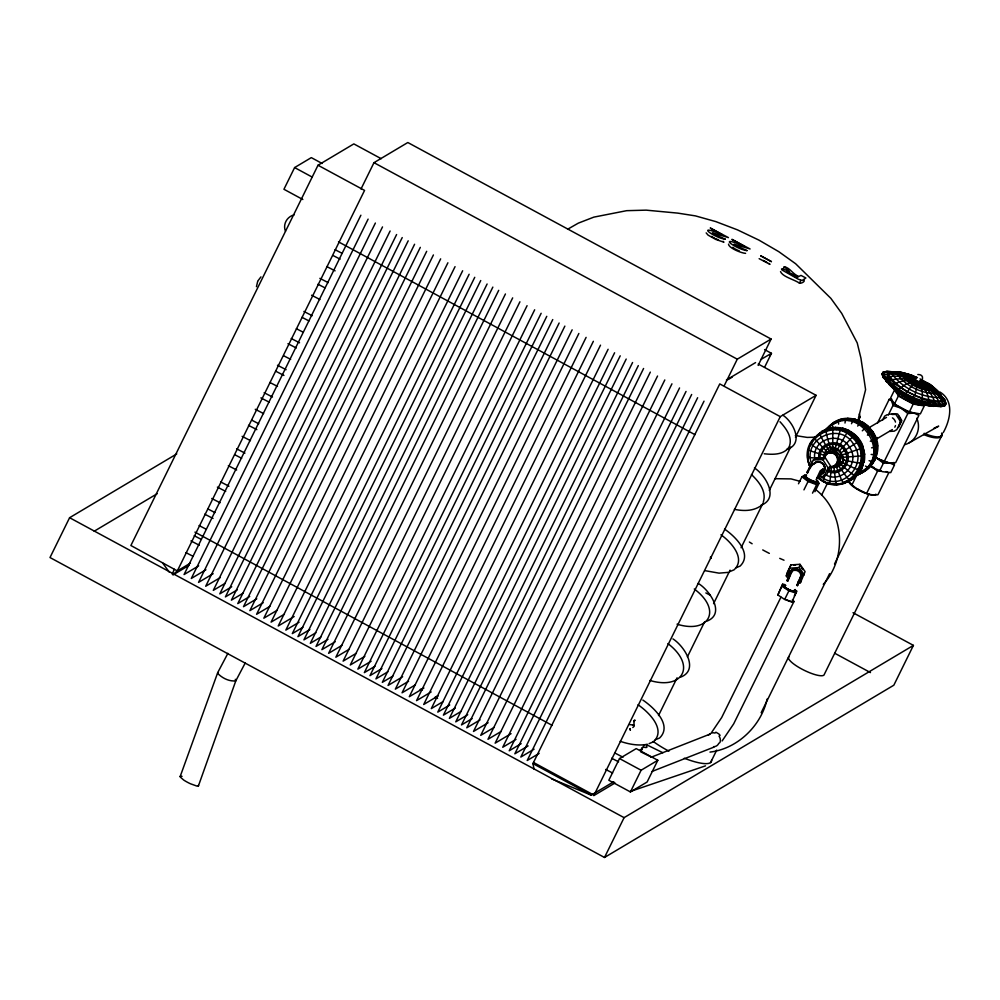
<?xml version="1.0" encoding="UTF-8"?>
<svg xmlns="http://www.w3.org/2000/svg" width="1000" height="1000" viewBox="0 0 1000 1000"><rect width="100%" height="100%" fill="white"/><g stroke="black" fill="none" stroke-linecap="round" stroke-linejoin="round"><path stroke-width="1.5" d="M942.85 402.088C942.2 390.3 929.05 384.175 920 378.875M789.2 577.375L789.8 574.275L791.725 572.1L791.038 571.775L787.113 580.712L787.812 581.05L791.725 572.1M800.7 576.375L796.787 585.312L797.475 585.65L800.987 578.3L801.4 576.7L800.7 576.375L799.35 580.413M939.737 405.375C921.188 408.312 901.363 397.75 889.4 384.162L889.475 382.987M817.588 435.138C831.312 420.238 857.887 428.512 863.263 447.325L861.8 447.925C850.425 411.8 793.375 432.137 810.275 467.337M809.112 457.075L807.6 457.425L814.65 458C812.387 438.837 840.375 430.637 849.513 447.262C860.75 462.475 841.762 484.613 825.25 474.575L822.9 481.35C843.475 493.837 869.862 470.725 861.125 448.6C857.925 439.35 850 432.2 840.6 429.637C846.625 432 853.012 435.25 856.725 441.025M818.787 458C817.038 443.2 838.65 436.875 845.7 449.7C854.375 461.45 839.725 478.537 826.963 470.788M814.65 458L820.175 458C818.6 444.663 838.062 438.963 844.425 450.525C851.875 460.55 840.05 475.812 828.637 469.938M822.763 469.113L820.25 470.788L816.9 477.95L819.15 477.425L823.475 469.5L822.763 469.113L822.15 472.2L819.463 474.875M829.7 483.963L831.4 467.562C860.438 467.287 828.425 429.025 823.375 457.938L820.175 458M863.062 456.312L862.7 461.938L864.212 461.863C866.413 450.188 860.638 438.325 850.6 432.05M845.225 481.625L846.062 482.287L852.513 479.288L857.913 474.663L861.9 468.713L864.025 457.1M824.013 432.038C853.75 391.625 902.8 457.137 856.5 475.4L856.7 474.087M875.738 438.55L874.663 439.188L876.05 446.275L875.588 453.425L877.113 453.35C883.688 426.962 846.812 405.662 828.625 427.125L829.912 427.512M877.025 447.075L877.113 453.35C875.1 462.938 868.025 471.062 858.675 474.113L857.812 473.438M922.15 397.863C924.963 380.6 903.713 369.588 889.05 372.587L888.012 374.225C899.225 390.538 922.113 401.262 941.825 401.138L942.862 399.5L940.075 393.95C928.012 381.962 908.075 376.35 891.488 379.925M844.987 423.038L845.65 419.475L849.05 420.487M795.062 589.487L796.65 591.712L792 601.7L784.675 599.438L777.875 594.975L782.65 584.175L784.712 584.562M782.65 584.175L777.875 594.975M944.188 405.737A34.925 8.525 26.2 0 1 913.363 398.525C902.2 392.863 887.438 386.625 881.875 374.075L883.088 372.15L887.825 371.188L896.737 372.5M745.588 253.363C740.812 253 728.688 247.913 728.5 244.137M907.262 391.812L895 384.038L890.962 385.05L905.175 394.738L907.262 391.812C917.85 396.575 929.35 403.75 941.35 401.688L944.975 405.625C939.087 408.062 907.938 402.475 914.4 395.375M893.825 386.725L894.875 390.112L901.263 394.05M828.35 428.438L828.138 429.725M840.662 419.375L840.45 420.675M844.125 482.262L843.925 483.55L841.663 480.337L836.562 467.413L833.975 466.775M846.062 482.287L846.275 481M789.463 446.075C792.625 436.838 785.837 428.188 779.987 421.725M763.35 501.85C766.762 491.287 758.675 481.35 751.438 474.538M834.825 449.925L840.425 429.3L847.225 431.912L853.062 436.637M256.45 286.7L257.638 281.575M787.663 578.025L786.3 576L787.1 572.75L790.962 564.888L799.963 564.312L805.1 571.613L800.425 582.725L798 582.938M786.3 576L790.962 564.888M791.038 571.775L787.113 580.712M804.3 574.862L799.175 567.562L799.963 564.312M797.475 585.65L798.312 583.25M800.425 582.725L800.962 580.562M858.388 418.338L865.588 389.7L860.938 358.15L857.225 342.925L841.725 313.387L830.863 298.35L795.625 263.738L778.787 251.675L758.95 240.125L737.463 229.862L715.8 221.6L695.425 215.888L677.738 213.113L646.2 210.15L626.675 210.675L593.85 217.125L578.3 223.15L567.65 229.237M855.212 435.375L854.163 435.988L854.737 435.487C846.363 427.8 833.138 425.5 823.188 431.45M867.412 435.163L870.75 433.062L865.925 427.275L862.3 430.825M767.125 699.05C761.237 725.888 737.425 748.838 709.975 752.1M632.8 727.525L634.188 726.263L633.825 720.975L634.875 720.212M851.5 423.713L852.938 420.238M862.262 463.263L860.487 468.55L861.9 468.713L863.75 461.312M872.05 463L870.713 466.362L869.425 465.962L873.325 460.138L875.138 454.775M876.2 454.137L874.775 460.312L873.325 460.138M915.037 394.862L917.862 381.925C909.137 377.05 899.425 371.3 889.05 372.587M198.425 785.9L235.812 680.825L245.275 662.887M180.2 776.438L217.7 672.663L227.9 653.325M633.8 720.875L634.425 721.513L633.975 720.562L634.9 720.3M172.3 574.338L174.237 569.237M710.688 556.688L710.812 558.387M798.562 582.712L798.238 581.375M943.25 432.625C950.238 420.175 954.65 400.838 939.875 391.975M809.2 468.438L813.375 459.938L816.012 458.375L825.462 458.1L830.725 466.325L826.538 474.825L823.9 476.4L819.087 476.587M823.9 476.4L828.088 467.9L830.725 466.325M176.75 453.913L69.6 517.712L50 557.537L604.5 857.475L893.825 685.212L913.413 645.387L853.025 612.725M322.113 163.463L311.312 157.625L294.613 167.575L283.938 189.275L302.838 199.5M381.225 158.713L353.837 143.9L318.012 165.238L130.887 545.513L177.338 570.913L190.425 563.125M361 189.037L373.975 162.675L407.825 142.525L771.112 339.038L758.15 365.4M360.887 215.212L184.062 574.55L198.663 565.862M368.113 219.125L191.3 578.462L205.9 569.775M375.375 223.05L198.55 582.388L213.15 573.7M382.512 226.912L205.7 586.25L220.3 577.562M390.112 231.025L213.3 590.363L225.25 583.25M396.6 234.537L219.788 593.875L231.725 586.763M402.225 237.575L225.4 596.912L237.35 589.8M408.2 240.812L231.388 600.15L243.325 593.038M414.588 244.262L237.775 603.6L249.713 596.487M420.312 247.362L243.5 606.7L256.762 598.8M426.688 251.312L249.875 610.65L263.137 602.75M433.413 254.95L256.6 614.288L269.875 606.388M440.65 258.863L263.837 618.2L277.1 610.3M447.9 262.787L271.087 622.125L284.35 614.225M455.05 266.65L278.238 625.988L294.163 616.512M462.65 270.763L285.837 630.1L299.1 622.2M469.137 274.262L292.312 633.6L302.925 627.288M474.75 277.312L297.938 636.65L309.875 629.538M480.737 280.538L303.913 639.875L315.863 632.762M487.113 284L310.3 643.337L320.913 637.013M492.85 287.1L316.025 646.425L327.975 639.325M498.713 290.325L321.887 649.663L335.163 641.762M505.438 293.975L328.625 653.312L341.887 645.4M512.675 297.875L335.85 657.212L349.125 649.312M519.925 301.8L343.113 661.137L356.375 653.238M527.075 305.675L350.262 665.013L364.85 656.312M534.675 309.788L357.863 669.125L371.125 661.225M541.15 313.288L364.338 672.625L374.95 666.3M546.775 316.325L369.963 675.662L381.9 668.55M552.75 319.562L375.938 678.9L387.875 671.787M559.138 323.013L382.325 682.35L392.938 676.038M564.862 326.112L388.05 685.45L402.65 676.762M572.15 329.825L395.337 689.15L408.6 681.25M578.875 333.462L402.062 692.8L415.337 684.9M586.112 337.375L409.3 696.712L423.888 688.012M593.362 341.3L416.55 700.638L431.15 691.938M600.513 345.163L423.7 704.5L438.288 695.812M608.112 349.275L431.3 708.612L443.237 701.5M614.6 352.775L437.775 712.113L449.725 705M620.212 355.825L443.4 715.15L455.337 708.05M626.2 359.05L449.375 718.388L461.325 711.275M632.575 362.512L455.763 721.85L467.713 714.737M638.312 365.6L461.488 724.938L472.113 718.625M643.587 368.475L466.775 727.812L480.05 719.912M650.325 372.113L473.5 731.45L488.1 722.763M657.55 376.025L480.737 735.362L494.012 727.463M664.812 379.95L487.987 739.287L501.262 731.388M671.95 383.825L495.138 743.162L511.062 733.675M679.562 387.938L502.738 747.262L516.013 739.362M686.038 391.438L509.225 750.775L521.163 743.662M691.663 394.475L514.837 753.812L528.112 745.913M697.638 397.713L520.825 757.05L534.087 749.15M704.025 401.163L527.212 760.5L539.15 753.388M534.062 769.112L532.938 763.6L719.762 383.925L780.263 416.65L816.087 395.312L758.275 364.05M724.3 385.55L737.275 359.188L771.112 339.038M764.587 367.3L771.45 353.325L764.587 349.613M780.263 416.65L593.787 795.625L615.013 782.987M619.5 758.55L608.825 780.263L630.425 791.938L647.125 782L657.812 760.288L636.213 748.612L619.5 758.55L641.1 770.238L657.812 760.288M640.625 751.925L644.062 744.925M658.512 715.562L677.087 677.8M687.412 656.825L704.613 621.862M713.562 603.688L730.075 570.125M741.087 547.75L763.1 503M769.3 490.412L790.625 447.062M795.45 437.275L816.087 395.312M630.425 791.938L641.1 770.238M604.5 857.475L624.1 817.65L913.413 645.387M798.487 483.775L801.938 476.775L804.35 475.337M806.838 472.5L810.713 465.05L813.413 464.062L810.8 466.662L807.562 472.9L806.838 472.5L807.6 472.05L807.562 472.9M803.95 489.875L808.088 481.463L801.938 476.775M817.625 478.338L821.213 471.312L823.475 469.5M812.513 493.137L816.65 484.725L819.062 483.288L817.525 481.8M814.925 491.7L819.062 483.288M821.575 495.2L827.763 482.625M858.037 421.112L860.1 416.925L859.375 413.975M788.637 578.65L788.15 579.65L787.45 579.325M780.95 597.175L721.675 717.537L711.838 732.1M784.675 599.438L788.913 590.825L796.237 593.088M800.163 579.2L801.4 576.7M877.575 422.987L889.225 399.288L891.55 398.938M710.6 762.55L716.725 750.1M794.35 595.812L796.775 590.9M793.875 601.65L733.7 723.825L722.113 740.975M886.15 471.55L888.662 473L877.95 494.775C868.55 495.938 858.938 490.95 851.963 484.875L857.312 473.988M875.863 440.312L877.237 437.525M888.2 415.238L893 405.475L891.775 401.05L889.225 399.288M898.375 396.037L913.225 404.062L924.3 405.913L920.362 413.9L909.3 412.062L894.45 404.025L898.375 396.037L896.75 392.413M919.775 382.688C924.425 378.537 922.938 374.225 917.825 374.513M866.85 492.925L877.562 471.15L881 470.7M879.675 470.775L883.375 463.263L889.562 462.85L894.438 465.1L890.75 472.612L882.438 471.675L871.988 467.287M884.538 460.887L907.85 413.512L914.038 413.1L918.925 415.35L895.612 462.738L889.412 463.15L876.462 458.212A14.787 3.6 26.2 0 0 891.575 463.312M761.162 712.7L829.587 573.65M834.525 563.975L868.9 494.1M909.3 412.062L913.225 404.062M782.913 269.5L784.3 266.737C790.375 267.962 793.025 274.662 798.95 276.413L800.975 275.4L805.888 277.987L802.062 280.5L798.213 279.163L781.912 269.925L781.538 268.913L783.162 268.988L789.513 271.588L784.3 266.737M780.512 271.588C782.625 276.863 794.312 279.513 799.438 283.137L800.837 280.375M836.75 450.675L847.275 432.212M882.525 420.163L884.6 416.188L887.262 414.613M898.438 427.55L901.838 420.625L899.85 417.188L897.55 413.925L889.862 414.15M841.85 429.325L842.562 428.025L849.375 430.637L848.4 431.85L848.875 431.262M848.425 418.9L847.825 418.188L847.362 419.538L854.388 420.275L855.113 418.95L855.45 419.637M857.962 420.75L860.1 416.925M706.175 232.887L708.075 235.125L715.75 239.438L723.913 242.188L723.037 241.3M857.675 426.087L859.85 422.9L865.788 427.713M894.075 372.537L888.25 372.962L884.613 371.938L883.438 373.8L881.875 374.075C893.637 393.888 919.175 404.55 941.65 406.4L938.5 402.362M895 384.038L888.037 377.137L887.2 374.613L888.25 372.962M939.562 394.263L944.488 399.525L946.188 403.7L944.975 405.625L940.25 406.587M853.512 476.95L858.95 470.838M858.45 472.5L859.987 470.213M899.225 425.363L900.837 420.575L898.625 415.887M823.3 584.338C847.663 557.612 844.175 511.512 815.45 489.363M907.95 391.312C912.825 380.65 926.488 378.525 933.913 387.85L924.725 381.962M769.6 355.825L771.45 353.325L760.875 359.5M257.787 281.05L260.95 276.887M862.212 472.163A28.338 27.138 59.3 0 0 867.475 426.525L861.525 422.25L861.05 422.837L854.388 420.275M860.312 449.113A27.825 26.65 59.2 0 1 850.35 480.037A27.825 26.65 59.2 0 1 818.088 477.938L822.9 481.35L823.863 480.138M789.312 446.613C784.175 455.037 772.875 454.75 764.225 453.775M926.725 404.338L924.3 404.825L910.9 399.688L911.338 400.35L913.438 398.237L906.225 394.625L905.738 397L907.35 397.912M824.225 455.863L831.875 448.013M839.925 450.25L853.2 436.213M844.175 459.475L836.525 467.325L839.688 464.562M787.55 579.75L787.812 581.05M867.487 426.538L866.912 427.05L861.05 422.837L862.038 421.613L868.112 425.988L866.912 427.05L871.55 432.625L874.05 437.875M827.738 428.8L829.85 426.987M856.9 474.137C897.275 458.025 856.85 397.825 826.675 429.438L826.438 428.413M866.188 468.438L863.012 471.15L863.05 472.35L861.95 471.788M866.25 468.688L864.125 470.5L865.225 471.062M866.25 468.95L869.425 466.238M708.225 735.325L710.45 733.55A6.775 5.675 50.8 0 1 714.987 733.062L715.925 732.225L718.875 733.962L720.062 735.275L719.075 736.162A6.775 5.675 50.8 0 1 719.938 742.5L718.737 743.425A6.787 6.075 57.7 0 1 713.587 746.688M172.913 574.675L177.338 570.913L364.562 190.413L318.012 165.238M901.375 387.475C911.637 378.15 927.337 381.525 936.275 390.637L936.875 392.438L940.812 396.175L939.887 397.638C922.337 397.75 901.95 388.2 891.963 373.675L892.887 372.212C901.112 370.213 909.275 375.012 915.487 380.012M923.55 434.5A19.863 6.65 26 0 0 938.675 437.762L941.825 435.55L941.587 433.55M857.638 442.125L841.637 452.312M859.788 440.85L858.737 441.475M875.113 437.238L872.925 431.763L871.55 432.625M94.2 531.213L157.15 493.738M173.137 574.825L188.975 565.4M726.4 379.975L755.588 362.587M728.15 379.538L732.138 377.175M868.888 427.762L886.525 417.375M813.375 459.938L822.825 459.663L825.462 458.1M436.812 696.25L434.888 697.4L436.512 698.213M436.488 697.487L437.262 697M875.45 439.637L892.35 429.575M551.6 778.85L591.237 795.138L613.787 781.7M909.325 442.725L938.7 426.15L934.075 428.113M218.388 672.288L217.638 673.312C221.975 678.012 229.4 681.75 235.812 680.825L235.325 679.287M760.662 505.4C779.663 498.7 765.788 475.288 754.438 467.938M759.925 506.438C752.4 511.287 742.85 511.075 734.388 509.338M680.188 677.312C699.725 670.225 684.5 646.263 672.95 638.9M895.763 383.587C912 374.725 931.7 386.637 938.988 401.8M294.088 214.9C286.95 216.612 282.638 224.387 285.487 231.262M786.688 449.45C804.425 444.175 793.562 422.175 782.887 415.188M706.213 621.362C726.2 614.513 709.9 590.288 698.225 583.387M834.137 423.612L834.112 422.413L834.137 423.612L837.925 421.85M920.062 402.1L918.375 402.825L914.45 401.188M735.625 567.95L740.088 566.087C752.95 553.725 735.05 536.237 724.55 529.113M729.587 571.7L734.05 569.837C746.25 558.612 730.863 541.712 720.962 534.8M655.15 739.862L659.613 738C672.812 725.062 653.562 707.325 642.837 700.05M649.112 743.612L653.575 741.75C666.438 729.388 648.525 711.9 638.038 704.775M651.162 757.237L710.013 734.112M652.163 771.4L713.975 747.113M900.65 387.95L897.55 389.6L897.75 390.387L905.175 394.738M923.05 380.962L922.55 380.15L920.638 380.35L926.838 384.637L927.75 387.4C920.325 387.45 911.712 383.413 907.5 377.275L908.95 376.4L915.288 377.887M886.562 381.863L885.95 380.75L890.7 380.35M870.3 441.238L873.55 439.837M630.175 791.513L705.512 765.85M842.8 454.738L860.7 448.575M882.85 377L890.763 377.812M876.05 446.275L877.588 445.938L876.562 442.812M875.413 447.225L871.575 447.825M862.525 455.838L841.087 457.45M888.838 376.725C906.85 373.688 928.35 383.55 934.55 401.45M902.075 373.612L907.562 373.837L917.45 377.6M422.425 689.925L420.1 689.488M844.287 419.588L847.038 419.137M841.838 420.45L845.975 419.762M892.188 414.338L895.575 414.25M829.5 429.5L834.938 428.6L835.387 427.275L835.987 427.975M892.038 373.212L891.625 371.775L895.562 372.65M934.025 402.013L936.438 405.988L933.162 405.387M796.787 585.312L797.562 584.5M888.012 374.225C904.663 372.812 926.325 381.575 928.8 400.1M883.088 372.15L884.613 371.938M886.413 371.375L891.1 372.3M932.463 405.688L929.425 406.025L921.825 403.512M938.462 405.5L933.375 406.337L929.762 405.588M799.175 567.562L790.175 568.138M727.95 572.388L719.05 573.15L705.088 570.675M647.463 744.3C638.263 746.012 628.925 744.262 620.175 741.3M632.812 725.138L633.562 725.075L629.4 724.562M889.712 431.4L894.175 431.175L896.838 429.588L900.65 421.85L895.85 414.363L891.725 414.387M814.9 437.212L807.188 437.413L795.337 435.562M824.075 474.862L826.538 474.825M774.963 478.688L791.05 478.9L800.113 481.325M809 464.663L811.7 464.125C801.637 438.65 840.55 420.8 853.7 444.588C868.988 465.062 840.1 493.387 820.55 476.225M891.888 371.925C900.662 371.438 909.287 373.638 916.237 379L912.337 375.45L904.488 373.137M903.425 372.863L900.238 372.612L898.2 373.1L897.45 374.275C905.512 386 921.963 393.7 936.125 393.612L936.875 392.438L931.4 388.587L919.262 382.537M925.362 405.087L927.487 405.262M816.9 477.95L819.15 477.425M849.825 419.05L854.05 419.5M836.6 429.538L833.25 428.55L832.788 429.875L832.788 449.712M871.15 454.45L874.938 454.637L874.475 454.087M811.787 443.45L810.362 443.275L812.862 445.763L826.3 453.888M872.588 461.613L869.062 460.675M649.912 680.462C682.85 690.35 696.762 665.588 667.925 643.612M887.2 374.613L883.438 373.8C896.112 392.225 921.975 404.35 944.25 404.2L945.425 402.35L944.488 399.525L941.562 397.525L942.4 400.037L946.188 403.7M843.138 460.012L857.237 462.812L862.062 463.137L861.612 462.587M677.05 624.175C708.9 634.125 722.575 610.125 694.275 589M924.3 404.825L917.775 402.312M911.012 375.65L905.925 374.8L903.988 375.962C909.587 384.113 921.038 389.475 930.888 389.4L930.987 387.337L919.225 382.413M891.625 371.775L894.325 372.413M914.562 378.438C900.425 378 937.763 393.15 919.825 380.65M936.438 405.988C919.987 402.475 904.6 394.775 890.962 385.05M834.425 448.562L836.587 449.075M799.438 283.137C800.938 283.738 805.025 281.712 804.175 280.375M893 405.475L901.087 408.162L907.85 413.512M825.65 455.838L808.062 450.125M830.45 448.862L839.712 451.087L842.75 460.325M808.088 481.463L816.65 484.725M420.675 689.275L421.825 688.975M868.538 467.65L865.438 466.062M856.637 474.275L857.913 474.663L857.688 473.65M717.537 239.412L718.438 239.688M936.963 405.475L939.15 406.213M914.338 376.775L906.963 374.45L902.925 374.625L902.35 375.538C908.562 384.588 921.263 390.538 932.2 390.462L932.312 388.162L930.85 386.4L921.712 380.075M904.075 395.988L894.875 390.112M856.787 420.15L862.113 422.2M861.525 422.25C852.975 417.775 842.375 417.912 834.125 423.025A28.338 27.138 59.3 0 0 828.75 427.65M853.112 420.588L859.938 423.5L853.275 420.938M738.225 250.387L739.2 250.763M913.838 376.438L916.475 377.55M910.413 375.138L916.712 377.775M715.512 238.562L716.562 239.025M788.575 576.775L789.275 577.1M851.963 484.875L848.725 481.287M899.125 391.062L891.4 386M646.237 744.562L662.837 752.725M641.975 752.463L651.663 757.225M736.05 249.35L737.175 249.913M912.05 400.15L899.887 393.575L899.287 391.712M905.212 394.438L913.363 398.525M782.113 586.362L788.913 590.825M919.212 382.625C927.8 387.1 937.25 392.2 941.825 401.138M833.025 424.275L831.925 423.7L833.112 427.762M821.9 431.438L821.938 432.612L821.9 431.438L822.987 431.987M820.837 433.263L819.762 432.7L820.925 436.688L829.55 451.863M851.438 478.738L852.513 479.288L852.475 478.113M335.037 249.688L341.975 253.25M333.162 255.575L340.1 259.15M326.775 266.562L335.087 270.85M319.862 278.337L328.175 282.625M317.975 284.237L324.913 287.8M311.6 295.225L319.913 299.513M303.9 311.45L312.213 315.725M302.025 317.337L308.95 320.913M296.375 328.713L303.3 332.275M291.238 338.512L299.55 342.8M287.962 343.7L296.288 347.975M283.725 355.788L290.65 359.35M277.488 365.25L286.112 369.7M275.613 371.15L283.938 375.438M705.85 592.938L710.013 595.075M269.925 382.5L277.5 386.413M264.15 392.725L272.488 397.013M260.9 397.9L269.225 402.188M255.263 409.288L263.587 413.575M251.775 420.163L258.712 423.738M248.512 425.35L256.85 429.637M242.125 436.337L250.45 440.625M236.612 448.825L244.925 453.113M234.725 454.725L241.663 458.288M228.35 465.712L236.663 469.988M220.65 481.925L228.962 486.213M217.387 487.113L225.7 491.388M211.75 498.488L220.05 502.762M207.987 509L214.913 512.562M204.713 514.175L213.038 518.462M199.088 525.562L206.012 529.125M194.225 535.737L201.163 539.325M614.663 752.913L622.987 757.212M190.95 540.925L199.25 545.212M611.675 758.25L618.587 761.825M185.95 552.638L192.887 556.213M605.662 769.438L612.587 773.012M840.3 461.463L855.25 468.688L859.75 469.988L859.388 469.188M763.275 260.4L766.65 262.175M373.975 162.675L737.275 359.188M294.613 167.575L312.162 177.062M820.1 474.513L820.825 474.9M338.488 241.85L694.938 434.65M834.8 653.288L870.487 672.588M194.95 532.137L552.25 725.413M533.5 762.463L594 795.188M532.938 763.6L591.237 795.138M69.6 517.712L624.1 817.65M713.35 237.425L714.388 238M894.412 389.613L888.725 384.012L894.412 389.613L897.95 391.562M921.438 380.05L928.913 384.387M899.538 390.7L903.55 393.05M784.275 598.638L785.387 599.312M734.1 248.225L735.013 248.775M437.587 698.462L436.488 697.463M938.9 394.312L942.113 397.025L939.112 394.45M892.513 387.325L895.163 388.975M768.875 263.363L769.987 264.375L759.137 258.675M885.525 379.588L883.225 377.638M818.7 477.35L821.05 479.038M818.213 477.45C844.388 500.575 877.562 459.487 852.025 437.262C832.625 416.712 797.138 442.6 810.65 467.262M861.087 424.062C869.237 428.85 874.3 437.762 875.163 447.075A28.338 27.15 59.4 0 1 874.688 454.363M839.338 421.337L838.475 420.662L838.587 424.087M827.05 430.375L826.2 429.712L826.45 434.125L830.125 447.887M934.375 388.338L937.712 391.112L945.212 400.763M937.25 391.975L939.388 393.8M885.95 380.75L893.462 387.15M877.562 471.15L870.725 465.9A14.825 3.613 26.2 0 0 874.188 467.625M839.175 463.15L851.825 473.787L855.763 475.925L855.537 474.913M883.375 463.263L876.6 457.912A14.787 3.6 26.2 0 0 893.112 462.688M827.438 452.212L816.287 440.662L814.362 437.325M895.812 391.1L894.6 389.85L890.675 397.837L894.45 404.025M836.875 484.712L835.612 481.325L834 467.837M868.9 427.537L872.613 431.987M887.638 382.025L889.4 384.162M162.613 562.95L169.3 572.163M828.088 467.9L822.825 459.663M838.888 466.337L847.2 477.762L850.362 480.55L850.337 479.375M928.25 400.662L929.538 403.038L929.7 404.412L928.737 404.663L920.025 401.512L921.9 401.775L921.55 398.4M840.425 429.3L840.75 429.975M857.788 442.013L860.9 448.587L862.288 455.7A27.875 26.7 59.4 0 1 844.025 482.9M710.362 557.325L710.8 558.362M862.85 447.3L864.675 454.575L863.15 454.913L862.613 452.113M893.938 462.413L894.438 465.1M940.775 436.325L940.837 436.975L941.825 435.55L824.312 674.362A19.863 4.838 26.2 0 1 803.388 669.887A19.863 4.838 26.2 0 1 789.237 656.575M916.812 418.25A19.812 19.15 60.6 0 1 904.712 444.688M924.125 433.338A19.863 5.975 25.6 0 0 939.15 436.838L941.225 436.188A19.863 5.975 25.6 0 0 941.825 433.05M792.425 599.663A6.8 1.65 26.2 0 1 792.812 602.062A6.8 1.65 26.2 0 1 785.7 599.5M884.338 372.488A34.925 8.525 26.2 0 1 886.737 372.1M920.675 401.3A30.913 7.562 26.3 0 1 914.65 398.787M916.438 402.225A15.888 3.875 26.2 0 1 900.263 393.913M898.025 392A15.888 3.875 26.2 0 1 896.637 390.325M923.525 404.812A15.888 3.875 26.2 0 1 907.625 400.637A15.888 3.875 26.2 0 1 895.362 390.737M875.85 494.125A14.825 3.613 26.2 0 1 860.512 491.025A14.825 3.613 26.2 0 1 849.562 480.988M864.338 492.3A13.1 3.188 26.2 0 1 857.288 488.775M852.113 484.963A13.1 3.188 26.2 0 1 850.975 483.587M914.038 413.1A14.787 3.6 26.2 0 1 899.438 407.238A14.787 3.6 26.2 0 1 891.375 399.837M892.438 417.875A6.8 6.562 62.5 0 1 895.487 422.088M895.462 425.575A6.8 6.562 62.5 0 1 894.788 427.188M198.438 785.375A6.9 1.5 26 0 1 196.575 785.975L190.45 783.763A12.637 2.75 26 0 1 183.663 780.025L180.188 776.963A6.9 1.5 26 0 1 182.05 776.363M733.375 247.725A4.275 0.7 26.7 0 1 732.887 247.3M712.45 236.875A4.275 0.7 26.7 0 1 711.725 236.363M845.05 419.162A28.287 27.1 59.2 0 1 853.625 419.375M855.037 419.675A28.287 27.1 59.2 0 1 876.438 441.75A28.287 27.1 59.2 0 1 866.112 469.925M864.938 470.725A28.287 27.1 59.2 0 1 862.487 472.125M827.55 428.137A28.287 27.1 59.2 0 1 831.963 424.55M834.425 423.15A28.287 27.1 59.2 0 1 837.038 422.025M868.275 431.312A28.287 27.1 59.2 0 1 869.987 433.713M873.162 440.387A28.287 27.1 59.2 0 1 856.025 475.2M861.812 472.475A28.338 27.15 59.4 0 1 857.938 474.275M827.087 428.638A28.338 27.15 59.4 0 1 832.463 424.012M833.675 423.275A28.338 27.15 59.4 0 1 838.888 421.012M841.65 420.325A28.338 27.15 59.4 0 1 851.663 420.288M874.375 455.775A28.338 27.15 59.4 0 1 863.025 471.737M832.663 428.237A27.825 26.65 59.2 0 1 839.7 428.225M842.487 428.738A27.825 26.65 59.2 0 1 864.15 454.738A27.825 26.65 59.2 0 1 845.925 481.887M810.3 467.562A27.825 26.65 59.2 0 1 808.325 450.613M808.637 449.225A27.825 26.65 59.2 0 1 814.5 438.075M817.525 435.175A27.825 26.65 59.2 0 1 819.788 433.537M839.912 483.8A27.875 26.7 59.4 0 1 837.1 484.038M835.7 484.038A27.875 26.7 59.4 0 1 831.45 483.587M830.075 483.3A27.875 26.7 59.4 0 1 827.337 482.488M811.087 443.387A27.875 26.7 59.4 0 1 814.1 438.625M816.963 435.562A27.875 26.7 59.4 0 1 820.288 433M826.6 430.05A27.875 26.7 59.4 0 1 839.163 429.338M850.763 479.725A27.875 26.688 59.4 0 1 845.638 481.95M817.588 435.55A27.875 26.688 59.4 0 1 821.938 432.025M854.737 435.487A27.875 26.688 59.4 0 1 851.95 479M827.15 453.162A7.812 7.488 59.2 0 1 839.638 455.312A7.812 7.488 59.2 0 1 833.35 466.2M823.737 457.688A7.812 7.488 59.2 0 1 831.988 451.825A7.812 7.488 59.2 0 1 838.737 459.925A7.812 7.488 59.2 0 1 831.675 467.2M836.275 452.312A6.7 6.425 59.2 0 1 838.8 454.663M839.55 456.25A6.7 6.425 59.2 0 1 839.775 459.675M839.225 461.3A6.7 6.425 59.2 0 1 838.288 462.7M824.65 456.388A7.05 6.763 59.2 0 1 836.475 456.037A7.05 6.763 59.2 0 1 831.237 466.675M824.85 456.262A7.05 6.763 59.2 0 1 836.125 455.175A7.05 6.763 59.2 0 1 833.188 466.275M839.6 458.125A6.7 6.425 59.2 0 1 839.488 459.85M793.825 565.312A7.05 6.825 13.7 0 1 795.625 564.963M801.988 567.987A7.05 6.825 13.7 0 1 802.825 569.6M800.312 565.95A5.75 5.562 13.7 0 1 802 568.35M789.488 576.188A5.75 5.562 13.7 0 1 796.975 570.538A5.75 5.562 13.7 0 1 799.575 579.487M788.35 576.263A6.887 6.675 13.7 0 1 797.325 569.487A6.887 6.675 13.7 0 1 800.45 580.225M788.425 575.95A6.887 6.675 13.7 0 1 798.238 569.513A6.887 6.675 13.7 0 1 799.188 581.075M794.675 590.363A5.75 1.4 26.2 0 1 788.575 589.4A5.75 1.4 26.2 0 1 785.263 585.513M794.663 589.913A6.262 1.525 26.2 0 1 792.525 591.138A6.262 1.525 26.2 0 1 785.013 587.263A6.262 1.525 26.2 0 1 785.85 585.375M794.613 591.438A6 1.462 26.2 0 1 787.075 588.938A6 1.462 26.2 0 1 784.963 585.612M794.338 590.075A6 1.462 26.2 0 1 794.788 590.688M816.675 480.6A6.2 1.512 26.2 0 1 810.425 479.812A6.2 1.512 26.2 0 1 806.425 475.475M816.062 479.325A7.45 1.812 26.2 0 1 815.925 482.1A7.45 1.812 26.2 0 1 806.413 477.725A7.45 1.812 26.2 0 1 806.55 474.95M816.525 481.425A7.45 1.812 26.2 0 1 811.425 482.075A7.45 1.812 26.2 0 1 804.175 476.225M814.038 464A6.2 5.938 59.2 0 1 823.55 465A6.2 5.938 59.2 0 1 820.487 474.1M813.625 463.625A6.763 6.488 59.2 0 1 824 464.712A6.763 6.488 59.2 0 1 820.662 474.637M813.9 463.775A6.488 6.212 59.2 0 1 823.85 464.812A6.488 6.212 59.2 0 1 820.65 474.325M711.538 760.312A38.25 9.325 26.2 0 1 684.325 758.238M668.938 751.162A38.25 9.325 26.2 0 1 653.2 741.45M784.025 560.212A60.725 14.787 26.2 0 1 779.737 558.35M769.325 553.375A60.725 14.787 26.2 0 1 762.738 549.925M752.125 543.763A60.725 14.787 26.2 0 1 749.375 542.038M641.65 747.913A6.95 1.675 26.2 0 1 640.25 749.488M646.287 745.825A6.95 1.675 26.2 0 1 643.538 747.062M725.325 239.237C714.112 237.812 693.888 222.875 721.988 234.6L710.238 228L728.425 237.613L712.387 232.85A4.275 0.7 26.7 0 0 713.838 234.1L725.325 239.237M746.988 250.6C735.775 249.175 715.55 234.225 743.637 245.95L731.9 239.35L750.088 248.975L734.05 244.2A4.275 0.7 26.7 0 0 735.5 245.463L746.988 250.6M786.963 271.688L796.912 277.65L798.25 276.837L786.963 271.688M630.1 728.65L630.325 730.263L630.212 728.6M760.85 255.9L771.388 261.6L760.85 255.9"/></g></svg>
